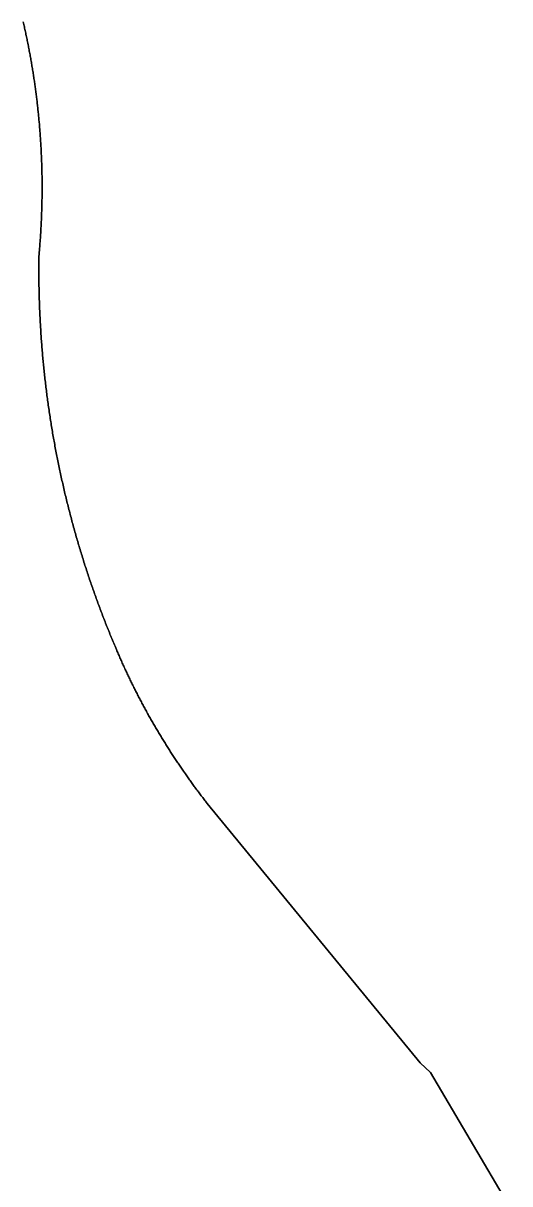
# Model space of a CAD drawing. Header units: inches. Extents: x 130170 to 284068, y 377793 to 804530.
# Drawn here: x 178316.2 to 178458.6, y 640327 to 640666.8 of the extents above; entities that cross this region are included whole.
import ezdxf

# ---------------------------------------------------------------- set-up
doc = ezdxf.new("R2010")
doc.units = ezdxf.units.IN
doc.header["$MEASUREMENT"] = 0
doc.layers.add('muni_il', color=7, linetype='Continuous')

msp = doc.modelspace()

# ---------------------------------------------------------------- linework, layer by layer
at = {"layer": 'muni_il'}
for points in [[(178316.16, 640667.13), (178316.24, 640666.77), (178316.33, 640666.41), (178316.41, 640666.04), (178316.49, 640665.68), (178316.57, 640665.32), (178316.65, 640664.96), (178316.73, 640664.59), (178316.81, 640664.23), (178316.89, 640663.87), (178316.96, 640663.5), (178317.04, 640663.14), (178317.12, 640662.78), (178317.19, 640662.41), (178317.27, 640662.05), (178317.34, 640661.69), (178317.42, 640661.32), (178317.49, 640660.96), (178317.59, 640660.44), (178317.66, 640660.08), (178317.74, 640659.71), (178317.81, 640659.35), (178317.88, 640658.99), (178317.95, 640658.62), (178318.01, 640658.26), (178318.08, 640657.89), (178318.15, 640657.53), (178318.22, 640657.16), (178318.28, 640656.79), (178318.35, 640656.43), (178318.41, 640656.06), (178318.48, 640655.7), (178318.54, 640655.33), (178318.6, 640654.97), (178318.66, 640654.6), (178318.73, 640654.23), (178318.79, 640653.87), (178318.85, 640653.5), (178318.91, 640653.14), (178318.97, 640652.77), (178319.03, 640652.4), (178319.08, 640652.04), (178319.14, 640651.67), (178319.2, 640651.3), (178319.25, 640650.94), (178319.31, 640650.57), (178319.36, 640650.2), (178319.42, 640649.83), (178319.47, 640649.47), (178319.52, 640649.1), (178319.58, 640648.73), (178319.63, 640648.36), (178319.68, 640648), (178319.73, 640647.63), (178319.78, 640647.26), (178319.83, 640646.89), (178319.87, 640646.52), (178319.92, 640646.16), (178319.97, 640645.79), (178320.02, 640645.42), (178320.06, 640645.05), (178320.11, 640644.68), (178320.15, 640644.31), (178320.2, 640643.95), (178320.24, 640643.58), (178320.28, 640643.21), (178320.32, 640642.84), (178320.36, 640642.47), (178320.41, 640642.1), (178320.45, 640641.73), (178320.48, 640641.36), (178320.52, 640640.99), (178320.56, 640640.63), (178320.6, 640640.26), (178320.64, 640639.89), (178320.67, 640639.52), (178320.71, 640639.15), (178320.74, 640638.78), (178320.78, 640638.41), (178320.81, 640638.04), (178320.84, 640637.67), (178320.88, 640637.3), (178320.91, 640636.93), (178320.94, 640636.56), (178320.97, 640636.19), (178321, 640635.82), (178321.03, 640635.45), (178321.06, 640635.08), (178321.09, 640634.71), (178321.11, 640634.34), (178321.14, 640633.97), (178321.17, 640633.6), (178321.19, 640633.23), (178321.22, 640632.86), (178321.24, 640632.49), (178321.26, 640632.12), (178321.29, 640631.75), (178321.31, 640631.38), (178321.33, 640631.01), (178321.35, 640630.63), (178321.37, 640630.26), (178321.39, 640629.89), (178321.41, 640629.52), (178321.43, 640629.15), (178321.45, 640628.78), (178321.46, 640628.41), (178321.48, 640628.04), (178321.5, 640627.67), (178321.51, 640627.3), (178321.53, 640626.93), (178321.54, 640626.56), (178321.55, 640626.18), (178321.57, 640625.81), (178321.58, 640625.44), (178321.59, 640625.07), (178321.6, 640624.7), (178321.61, 640624.33), (178321.62, 640623.96), (178321.63, 640623.59), (178321.64, 640623.22), (178321.64, 640622.84), (178321.65, 640622.47), (178321.66, 640622.1), (178321.66, 640621.73), (178321.67, 640621.36), (178321.67, 640620.99), (178321.68, 640620.62), (178321.68, 640620.25), (178321.68, 640619.88), (178321.68, 640619.5), (178321.68, 640619.13), (178321.68, 640618.76), (178321.68, 640618.39), (178321.68, 640618.02), (178321.68, 640617.65), (178321.68, 640617.28), (178321.68, 640616.91), (178321.67, 640616.53), (178321.67, 640616.16), (178321.67, 640615.79), (178321.66, 640615.42), (178321.65, 640615.05), (178321.65, 640614.68), (178321.64, 640614.31), (178321.63, 640613.94), (178321.62, 640613.56), (178321.61, 640613.19), (178321.61, 640612.82), (178321.59, 640612.45), (178321.58, 640612.08), (178321.57, 640611.71), (178321.56, 640611.34), (178321.55, 640610.97), (178321.53, 640610.6), (178321.52, 640610.23), (178321.5, 640609.85), (178321.49, 640609.48), (178321.47, 640609.11), (178321.46, 640608.74), (178321.44, 640608.37), (178321.42, 640608), (178321.4, 640607.63), (178321.38, 640607.26), (178321.36, 640606.89), (178321.34, 640606.52), (178321.32, 640606.15), (178321.29, 640605.72), (178321.27, 640605.35), (178321.25, 640604.98), (178321.23, 640604.61), (178321.2, 640604.24), (178321.18, 640603.87), (178321.15, 640603.5), (178321.12, 640603.13), (178321.1, 640602.76), (178321.07, 640602.39), (178321.04, 640602.02), (178321.01, 640601.65), (178320.98, 640601.28), (178320.95, 640600.91), (178320.92, 640600.54), (178320.89, 640600.17), (178320.86, 640599.8), (178320.82, 640599.43), (178320.79, 640599.06), (178320.78, 640598.57), (178320.78, 640598.09), (178320.77, 640597.6), (178320.76, 640597.11), (178320.76, 640596.63), (178320.76, 640596.14), (178320.75, 640595.66), (178320.75, 640595.17), (178320.75, 640594.68), (178320.75, 640594.2), (178320.75, 640593.71), (178320.75, 640593.22), (178320.75, 640592.74), (178320.76, 640592.25), (178320.76, 640591.77), (178320.76, 640591.28), (178320.77, 640590.79), (178320.78, 640590.31), (178320.78, 640589.82), (178320.79, 640589.33), (178320.8, 640588.85), (178320.81, 640588.36), (178320.82, 640587.88), (178320.83, 640587.39), (178320.85, 640586.9), (178320.86, 640586.42), (178320.87, 640585.93), (178320.89, 640585.44), (178320.9, 640584.96), (178320.92, 640584.47), (178320.94, 640583.99), (178320.95, 640583.5), (178320.97, 640583.01), (178320.99, 640582.53), (178321.01, 640582.04), (178321.04, 640581.56), (178321.06, 640581.07), (178321.08, 640580.59), (178321.11, 640580.1), (178321.13, 640579.61), (178321.16, 640579.13), (178321.18, 640578.64), (178321.21, 640578.16), (178321.24, 640577.67), (178321.27, 640577.19), (178321.3, 640576.7), (178321.33, 640576.22), (178321.36, 640575.73), (178321.39, 640575.24), (178321.42, 640574.76), (178321.46, 640574.27), (178321.49, 640573.79), (178321.53, 640573.3), (178321.57, 640572.82), (178321.6, 640572.33), (178321.64, 640571.85), (178321.68, 640571.36), (178321.72, 640570.88), (178321.76, 640570.4), (178321.8, 640569.91), (178321.84, 640569.43), (178321.89, 640568.94), (178321.93, 640568.46), (178321.98, 640567.97), (178322.02, 640567.49), (178322.07, 640567.01), (178322.12, 640566.52), (178322.17, 640566.04), (178322.21, 640565.55), (178322.26, 640565.07), (178322.31, 640564.59), (178322.37, 640564.1), (178322.42, 640563.62), (178322.47, 640563.14), (178322.53, 640562.65), (178322.58, 640562.17), (178322.64, 640561.69), (178322.69, 640561.2), (178322.75, 640560.72), (178322.81, 640560.24), (178322.87, 640559.75), (178322.93, 640559.27), (178322.99, 640558.79), (178323.05, 640558.31), (178323.11, 640557.82), (178323.18, 640557.34), (178323.24, 640556.86), (178323.3, 640556.38), (178323.37, 640555.9), (178323.44, 640555.41), (178323.5, 640554.93), (178323.57, 640554.45), (178323.64, 640553.97), (178323.71, 640553.49), (178323.78, 640553.01), (178323.85, 640552.53), (178323.93, 640552.05), (178324, 640551.56), (178324.07, 640551.08), (178324.15, 640550.6), (178324.22, 640550.12), (178324.3, 640549.64), (178324.38, 640549.16), (178324.46, 640548.68), (178324.54, 640548.2), (178324.62, 640547.72), (178324.7, 640547.24), (178324.78, 640546.76), (178324.86, 640546.28), (178324.94, 640545.81), (178325.03, 640545.33), (178325.11, 640544.85), (178325.2, 640544.37), (178325.28, 640543.89), (178325.37, 640543.41), (178325.46, 640542.93), (178325.55, 640542.46), (178325.64, 640541.98), (178325.73, 640541.5), (178325.82, 640541.02), (178325.91, 640540.54), (178326, 640540.07), (178326.1, 640539.59), (178326.19, 640539.11), (178326.29, 640538.64), (178326.39, 640538.16), (178326.48, 640537.68), (178326.58, 640537.21), (178326.68, 640536.73), (178326.78, 640536.25), (178326.88, 640535.78), (178326.98, 640535.3), (178327.08, 640534.83), (178327.19, 640534.35), (178327.29, 640533.88), (178327.39, 640533.4), (178327.5, 640532.93), (178327.61, 640532.45), (178327.71, 640531.98), (178327.82, 640531.5), (178327.93, 640531.03), (178328.04, 640530.56), (178328.15, 640530.08), (178328.26, 640529.61), (178328.37, 640529.14), (178328.48, 640528.66), (178328.6, 640528.19), (178328.71, 640527.72), (178328.83, 640527.24), (178328.94, 640526.77), (178329.06, 640526.3), (178329.18, 640525.83), (178329.3, 640525.36), (178329.41, 640524.89), (178329.53, 640524.41), (178329.66, 640523.94), (178329.78, 640523.47), (178329.9, 640523), (178330.02, 640522.53), (178330.15, 640522.06), (178330.27, 640521.59), (178330.4, 640521.12), (178330.52, 640520.65), (178330.65, 640520.18), (178330.78, 640519.71), (178330.91, 640519.24), (178331.04, 640518.78), (178331.17, 640518.31), (178331.3, 640517.84), (178331.43, 640517.37), (178331.57, 640516.9), (178331.7, 640516.43), (178331.83, 640515.97), (178331.97, 640515.5), (178332.11, 640515.03), (178332.24, 640514.57), (178332.38, 640514.1), (178332.52, 640513.63), (178332.66, 640513.17), (178332.8, 640512.7), (178332.94, 640512.24), (178333.08, 640511.77), (178333.22, 640511.31), (178333.37, 640510.84), (178333.51, 640510.38), (178333.66, 640509.91), (178333.8, 640509.45), (178333.95, 640508.99), (178334.1, 640508.52), (178334.24, 640508.06), (178334.39, 640507.6), (178334.54, 640507.13), (178334.69, 640506.67), (178334.85, 640506.21), (178335, 640505.75), (178335.15, 640505.29), (178335.3, 640504.82), (178335.46, 640504.36), (178335.61, 640503.9), (178335.77, 640503.44), (178335.93, 640502.98), (178336.09, 640502.52), (178336.24, 640502.06), (178336.4, 640501.6), (178336.56, 640501.14), (178336.72, 640500.68), (178336.89, 640500.23), (178337.05, 640499.77), (178337.21, 640499.31), (178337.38, 640498.85), (178337.54, 640498.39), (178337.71, 640497.94), (178337.87, 640497.48), (178338.04, 640497.02), (178338.21, 640496.57), (178338.38, 640496.11), (178338.55, 640495.65), (178338.72, 640495.2), (178338.89, 640494.74), (178339.06, 640494.29), (178339.23, 640493.83), (178339.41, 640493.38), (178339.58, 640492.93), (178339.76, 640492.47), (178339.93, 640492.02), (178340.11, 640491.57), (178340.29, 640491.11), (178340.46, 640490.66), (178340.64, 640490.21), (178340.82, 640489.76), (178341, 640489.31), (178341.19, 640488.85), (178341.37, 640488.4), (178341.55, 640487.95), (178341.73, 640487.5), (178341.92, 640487.05), (178342.1, 640486.6), (178342.29, 640486.15), (178342.48, 640485.7), (178342.66, 640485.26), (178342.85, 640484.81), (178343.04, 640484.36), (178343.23, 640483.91), (178343.42, 640483.46), (178343.61, 640483.02), (178343.81, 640482.57), (178344, 640482.12), (178344.2, 640481.66), (178344.34, 640481.35), (178344.47, 640481.03), (178344.61, 640480.72), (178344.75, 640480.4), (178344.89, 640480.09), (178345.03, 640479.78), (178345.17, 640479.46), (178345.31, 640479.15), (178345.45, 640478.84), (178345.6, 640478.53), (178345.74, 640478.21), (178345.88, 640477.9), (178346.03, 640477.59), (178346.17, 640477.28), (178346.32, 640476.97), (178346.46, 640476.66), (178346.61, 640476.35), (178346.75, 640476.04), (178346.9, 640475.73), (178347.05, 640475.42), (178347.2, 640475.11), (178347.34, 640474.8), (178347.49, 640474.49), (178347.64, 640474.18), (178347.79, 640473.87), (178347.94, 640473.56), (178348.09, 640473.26), (178348.25, 640472.95), (178348.4, 640472.64), (178348.55, 640472.33), (178348.7, 640472.03), (178348.86, 640471.72), (178349.01, 640471.41), (178349.17, 640471.11), (178349.32, 640470.8), (178349.48, 640470.5), (178349.64, 640470.19), (178349.79, 640469.89), (178349.95, 640469.58), (178350.11, 640469.28), (178350.27, 640468.97), (178350.43, 640468.67), (178350.59, 640468.36), (178350.75, 640468.06), (178350.91, 640467.76), (178351.07, 640467.45), (178351.23, 640467.15), (178351.39, 640466.85), (178351.55, 640466.55), (178351.72, 640466.25), (178351.88, 640465.94), (178352.05, 640465.64), (178352.21, 640465.34), (178352.38, 640465.04), (178352.54, 640464.74), (178352.71, 640464.44), (178352.87, 640464.14), (178353.04, 640463.84), (178353.21, 640463.54), (178353.38, 640463.24), (178353.55, 640462.95), (178353.72, 640462.65), (178353.89, 640462.35), (178354.06, 640462.05), (178354.23, 640461.75), (178354.4, 640461.46), (178354.57, 640461.16), (178354.74, 640460.86), (178354.92, 640460.57), (178355.09, 640460.27), (178355.27, 640459.98), (178355.44, 640459.68), (178355.62, 640459.39), (178355.79, 640459.09), (178355.97, 640458.8), (178356.14, 640458.5), (178356.32, 640458.21), (178356.5, 640457.92), (178356.68, 640457.62), (178356.86, 640457.33), (178357.03, 640457.04), (178357.21, 640456.74), (178357.39, 640456.45), (178357.57, 640456.16), (178357.76, 640455.87), (178357.94, 640455.58), (178358.12, 640455.29), (178358.3, 640455), (178358.49, 640454.71), (178358.67, 640454.42), (178358.85, 640454.13), (178359.04, 640453.84), (178359.22, 640453.55), (178359.41, 640453.26), (178359.6, 640452.97), (178359.78, 640452.69), (178359.97, 640452.4), (178360.16, 640452.11), (178360.34, 640451.82), (178360.53, 640451.54), (178360.72, 640451.25), (178360.91, 640450.96), (178361.1, 640450.68), (178361.29, 640450.39), (178361.48, 640450.11), (178361.68, 640449.82), (178361.87, 640449.54), (178362.06, 640449.26), (178362.25, 640448.97), (178362.45, 640448.69), (178362.64, 640448.41), (178362.84, 640448.12), (178363.03, 640447.84), (178363.23, 640447.56), (178363.42, 640447.28), (178363.62, 640447), (178363.82, 640446.72), (178364.01, 640446.44), (178364.21, 640446.16), (178364.41, 640445.88), (178364.61, 640445.6), (178364.81, 640445.32), (178365.01, 640445.04), (178365.21, 640444.76), (178365.41, 640444.48), (178365.61, 640444.2), (178365.81, 640443.93), (178366.01, 640443.65), (178366.22, 640443.37), (178366.42, 640443.1), (178366.62, 640442.82), (178366.83, 640442.54), (178367.03, 640442.27), (178367.24, 640441.99), (178367.44, 640441.72), (178367.65, 640441.44), (178367.86, 640441.17), (178368.06, 640440.9), (178368.27, 640440.62), (178368.48, 640440.35), (178368.69, 640440.08), (178368.9, 640439.81), (178369.11, 640439.53), (178369.31, 640439.26), (178369.53, 640438.99), (178369.74, 640438.72), (178370.01, 640438.37), (178432.39, 640362.47), (178435.33, 640359.63), (178458.58, 640320.13)], [(178458.58, 640320.13), (178435.33, 640359.63), (178432.39, 640362.47), (178370.01, 640438.37), (178369.74, 640438.72), (178369.53, 640438.99), (178369.31, 640439.26), (178369.11, 640439.53), (178368.9, 640439.81), (178368.69, 640440.08), (178368.48, 640440.35), (178368.27, 640440.62), (178368.06, 640440.9), (178367.86, 640441.17), (178367.65, 640441.44), (178367.44, 640441.72), (178367.24, 640441.99), (178367.03, 640442.27), (178366.83, 640442.54), (178366.62, 640442.82), (178366.42, 640443.1), (178366.22, 640443.37), (178366.01, 640443.65), (178365.81, 640443.93), (178365.61, 640444.2), (178365.41, 640444.48), (178365.21, 640444.76), (178365.01, 640445.04), (178364.81, 640445.32), (178364.61, 640445.6), (178364.41, 640445.88), (178364.21, 640446.16), (178364.01, 640446.44), (178363.82, 640446.72), (178363.62, 640447), (178363.42, 640447.28), (178363.23, 640447.56), (178363.03, 640447.84), (178362.84, 640448.12), (178362.64, 640448.41), (178362.45, 640448.69), (178362.25, 640448.97), (178362.06, 640449.26), (178361.87, 640449.54), (178361.68, 640449.82), (178361.48, 640450.11), (178361.29, 640450.39), (178361.1, 640450.68), (178360.91, 640450.96), (178360.72, 640451.25), (178360.53, 640451.54), (178360.34, 640451.82), (178360.16, 640452.11), (178359.97, 640452.4), (178359.78, 640452.69), (178359.6, 640452.97), (178359.41, 640453.26), (178359.22, 640453.55), (178359.04, 640453.84), (178358.85, 640454.13), (178358.67, 640454.42), (178358.49, 640454.71), (178358.3, 640455), (178358.12, 640455.29), (178357.94, 640455.58), (178357.76, 640455.87), (178357.57, 640456.16), (178357.39, 640456.45), (178357.21, 640456.74), (178357.03, 640457.04), (178356.86, 640457.33), (178356.68, 640457.62), (178356.5, 640457.92), (178356.32, 640458.21), (178356.14, 640458.5), (178355.97, 640458.8), (178355.79, 640459.09), (178355.62, 640459.39), (178355.44, 640459.68), (178355.27, 640459.98), (178355.09, 640460.27), (178354.92, 640460.57), (178354.74, 640460.86), (178354.57, 640461.16), (178354.4, 640461.46), (178354.23, 640461.75), (178354.06, 640462.05), (178353.89, 640462.35), (178353.72, 640462.65), (178353.55, 640462.95), (178353.38, 640463.24), (178353.21, 640463.54), (178353.04, 640463.84), (178352.87, 640464.14), (178352.71, 640464.44), (178352.54, 640464.74), (178352.38, 640465.04), (178352.21, 640465.34), (178352.05, 640465.64), (178351.88, 640465.94), (178351.72, 640466.25), (178351.55, 640466.55), (178351.39, 640466.85), (178351.23, 640467.15), (178351.07, 640467.45), (178350.91, 640467.76), (178350.75, 640468.06), (178350.59, 640468.36), (178350.43, 640468.67), (178350.27, 640468.97), (178350.11, 640469.28), (178349.95, 640469.58), (178349.79, 640469.89), (178349.64, 640470.19), (178349.48, 640470.5), (178349.32, 640470.8), (178349.17, 640471.11), (178349.01, 640471.41), (178348.86, 640471.72), (178348.7, 640472.03), (178348.55, 640472.33), (178348.4, 640472.64), (178348.25, 640472.95), (178348.09, 640473.26), (178347.94, 640473.56), (178347.79, 640473.87), (178347.64, 640474.18), (178347.49, 640474.49), (178347.34, 640474.8), (178347.2, 640475.11), (178347.05, 640475.42), (178346.9, 640475.73), (178346.75, 640476.04), (178346.61, 640476.35), (178346.46, 640476.66), (178346.32, 640476.97), (178346.17, 640477.28), (178346.03, 640477.59), (178345.88, 640477.9), (178345.74, 640478.21), (178345.6, 640478.53), (178345.45, 640478.84), (178345.31, 640479.15), (178345.17, 640479.46), (178345.03, 640479.78), (178344.89, 640480.09), (178344.75, 640480.4), (178344.61, 640480.72), (178344.47, 640481.03), (178344.34, 640481.35), (178344.2, 640481.66), (178344, 640482.12), (178343.81, 640482.57), (178343.61, 640483.02), (178343.42, 640483.46), (178343.23, 640483.91), (178343.04, 640484.36), (178342.85, 640484.81), (178342.66, 640485.26), (178342.48, 640485.7), (178342.29, 640486.15), (178342.1, 640486.6), (178341.92, 640487.05), (178341.73, 640487.5), (178341.55, 640487.95), (178341.37, 640488.4), (178341.19, 640488.85), (178341, 640489.31), (178340.82, 640489.76), (178340.64, 640490.21), (178340.46, 640490.66), (178340.29, 640491.11), (178340.11, 640491.57), (178339.93, 640492.02), (178339.76, 640492.47), (178339.58, 640492.93), (178339.41, 640493.38), (178339.23, 640493.83), (178339.06, 640494.29), (178338.89, 640494.74), (178338.72, 640495.2), (178338.55, 640495.65), (178338.38, 640496.11), (178338.21, 640496.57), (178338.04, 640497.02), (178337.87, 640497.48), (178337.71, 640497.94), (178337.54, 640498.39), (178337.38, 640498.85), (178337.21, 640499.31), (178337.05, 640499.77), (178336.89, 640500.23), (178336.72, 640500.68), (178336.56, 640501.14), (178336.4, 640501.6), (178336.24, 640502.06), (178336.09, 640502.52), (178335.93, 640502.98), (178335.77, 640503.44), (178335.61, 640503.9), (178335.46, 640504.36), (178335.3, 640504.82), (178335.15, 640505.29), (178335, 640505.75), (178334.85, 640506.21), (178334.69, 640506.67), (178334.54, 640507.13), (178334.39, 640507.6), (178334.24, 640508.06), (178334.1, 640508.52), (178333.95, 640508.99), (178333.8, 640509.45), (178333.66, 640509.91), (178333.51, 640510.38), (178333.37, 640510.84), (178333.22, 640511.31), (178333.08, 640511.77), (178332.94, 640512.24), (178332.8, 640512.7), (178332.66, 640513.17), (178332.52, 640513.63), (178332.38, 640514.1), (178332.24, 640514.57), (178332.11, 640515.03), (178331.97, 640515.5), (178331.83, 640515.97), (178331.7, 640516.43), (178331.57, 640516.9), (178331.43, 640517.37), (178331.3, 640517.84), (178331.17, 640518.31), (178331.04, 640518.78), (178330.91, 640519.24), (178330.78, 640519.71), (178330.65, 640520.18), (178330.52, 640520.65), (178330.4, 640521.12), (178330.27, 640521.59), (178330.15, 640522.06), (178330.02, 640522.53), (178329.9, 640523), (178329.78, 640523.47), (178329.66, 640523.94), (178329.53, 640524.41), (178329.41, 640524.89), (178329.3, 640525.36), (178329.18, 640525.83), (178329.06, 640526.3), (178328.94, 640526.77), (178328.83, 640527.24), (178328.71, 640527.72), (178328.6, 640528.19), (178328.48, 640528.66), (178328.37, 640529.14), (178328.26, 640529.61), (178328.15, 640530.08), (178328.04, 640530.56), (178327.93, 640531.03), (178327.82, 640531.5), (178327.71, 640531.98), (178327.61, 640532.45), (178327.5, 640532.93), (178327.39, 640533.4), (178327.29, 640533.88), (178327.19, 640534.35), (178327.08, 640534.83), (178326.98, 640535.3), (178326.88, 640535.78), (178326.78, 640536.25), (178326.68, 640536.73), (178326.58, 640537.21), (178326.48, 640537.68), (178326.39, 640538.16), (178326.29, 640538.64), (178326.19, 640539.11), (178326.1, 640539.59), (178326, 640540.07), (178325.91, 640540.54), (178325.82, 640541.02), (178325.73, 640541.5), (178325.64, 640541.98), (178325.55, 640542.46), (178325.46, 640542.93), (178325.37, 640543.41), (178325.28, 640543.89), (178325.2, 640544.37), (178325.11, 640544.85), (178325.03, 640545.33), (178324.94, 640545.81), (178324.86, 640546.28), (178324.78, 640546.76), (178324.7, 640547.24), (178324.62, 640547.72), (178324.54, 640548.2), (178324.46, 640548.68), (178324.38, 640549.16), (178324.3, 640549.64), (178324.22, 640550.12), (178324.15, 640550.6), (178324.07, 640551.08), (178324, 640551.56), (178323.93, 640552.05), (178323.85, 640552.53), (178323.78, 640553.01), (178323.71, 640553.49), (178323.64, 640553.97), (178323.57, 640554.45), (178323.5, 640554.93), (178323.44, 640555.41), (178323.37, 640555.9), (178323.3, 640556.38), (178323.24, 640556.86), (178323.18, 640557.34), (178323.11, 640557.82), (178323.05, 640558.31), (178322.99, 640558.79), (178322.93, 640559.27), (178322.87, 640559.75), (178322.81, 640560.24), (178322.75, 640560.72), (178322.69, 640561.2), (178322.64, 640561.69), (178322.58, 640562.17), (178322.53, 640562.65), (178322.47, 640563.14), (178322.42, 640563.62), (178322.37, 640564.1), (178322.31, 640564.59), (178322.26, 640565.07), (178322.21, 640565.55), (178322.17, 640566.04), (178322.12, 640566.52), (178322.07, 640567.01), (178322.02, 640567.49), (178321.98, 640567.97), (178321.93, 640568.46), (178321.89, 640568.94), (178321.84, 640569.43), (178321.8, 640569.91), (178321.76, 640570.4), (178321.72, 640570.88), (178321.68, 640571.36), (178321.64, 640571.85), (178321.6, 640572.33), (178321.57, 640572.82), (178321.53, 640573.3), (178321.49, 640573.79), (178321.46, 640574.27), (178321.42, 640574.76), (178321.39, 640575.24), (178321.36, 640575.73), (178321.33, 640576.22), (178321.3, 640576.7), (178321.27, 640577.19), (178321.24, 640577.67), (178321.21, 640578.16), (178321.18, 640578.64), (178321.16, 640579.13), (178321.13, 640579.61), (178321.11, 640580.1), (178321.08, 640580.59), (178321.06, 640581.07), (178321.04, 640581.56), (178321.01, 640582.04), (178320.99, 640582.53), (178320.97, 640583.01), (178320.95, 640583.5), (178320.94, 640583.99), (178320.92, 640584.47), (178320.9, 640584.96), (178320.89, 640585.44), (178320.87, 640585.93), (178320.86, 640586.42), (178320.85, 640586.9), (178320.83, 640587.39), (178320.82, 640587.88), (178320.81, 640588.36), (178320.8, 640588.85), (178320.79, 640589.33), (178320.78, 640589.82), (178320.78, 640590.31), (178320.77, 640590.79), (178320.76, 640591.28), (178320.76, 640591.77), (178320.76, 640592.25), (178320.75, 640592.74), (178320.75, 640593.22), (178320.75, 640593.71), (178320.75, 640594.2), (178320.75, 640594.68), (178320.75, 640595.17), (178320.75, 640595.66), (178320.76, 640596.14), (178320.76, 640596.63), (178320.76, 640597.11), (178320.77, 640597.6), (178320.78, 640598.09), (178320.78, 640598.57), (178320.79, 640599.06), (178320.82, 640599.43), (178320.86, 640599.8), (178320.89, 640600.17), (178320.92, 640600.54), (178320.95, 640600.91), (178320.98, 640601.28), (178321.01, 640601.65), (178321.04, 640602.02), (178321.07, 640602.39), (178321.1, 640602.76), (178321.12, 640603.13), (178321.15, 640603.5), (178321.18, 640603.87), (178321.2, 640604.24), (178321.23, 640604.61), (178321.25, 640604.98), (178321.27, 640605.35), (178321.29, 640605.72), (178321.32, 640606.15), (178321.34, 640606.52), (178321.36, 640606.89), (178321.38, 640607.26), (178321.4, 640607.63), (178321.42, 640608), (178321.44, 640608.37), (178321.46, 640608.74), (178321.47, 640609.11), (178321.49, 640609.48), (178321.5, 640609.85), (178321.52, 640610.23), (178321.53, 640610.6), (178321.55, 640610.97), (178321.56, 640611.34), (178321.57, 640611.71), (178321.58, 640612.08), (178321.59, 640612.45), (178321.61, 640612.82), (178321.61, 640613.19), (178321.62, 640613.56), (178321.63, 640613.94), (178321.64, 640614.31), (178321.65, 640614.68), (178321.65, 640615.05), (178321.66, 640615.42), (178321.67, 640615.79), (178321.67, 640616.16), (178321.67, 640616.53), (178321.68, 640616.91), (178321.68, 640617.28), (178321.68, 640617.65), (178321.68, 640618.02), (178321.68, 640618.39), (178321.68, 640618.76), (178321.68, 640619.13), (178321.68, 640619.5), (178321.68, 640619.88), (178321.68, 640620.25), (178321.68, 640620.62), (178321.67, 640620.99), (178321.67, 640621.36), (178321.66, 640621.73), (178321.66, 640622.1), (178321.65, 640622.47), (178321.64, 640622.84), (178321.64, 640623.22), (178321.63, 640623.59), (178321.62, 640623.96), (178321.61, 640624.33), (178321.6, 640624.7), (178321.59, 640625.07), (178321.58, 640625.44), (178321.57, 640625.81), (178321.55, 640626.18), (178321.54, 640626.56), (178321.53, 640626.93), (178321.51, 640627.3), (178321.5, 640627.67), (178321.48, 640628.04), (178321.46, 640628.41), (178321.45, 640628.78), (178321.43, 640629.15), (178321.41, 640629.52), (178321.39, 640629.89), (178321.37, 640630.26), (178321.35, 640630.63), (178321.33, 640631.01), (178321.31, 640631.38), (178321.29, 640631.75), (178321.26, 640632.12), (178321.24, 640632.49), (178321.22, 640632.86), (178321.19, 640633.23), (178321.17, 640633.6), (178321.14, 640633.97), (178321.11, 640634.34), (178321.09, 640634.71), (178321.06, 640635.08), (178321.03, 640635.45), (178321, 640635.82), (178320.97, 640636.19), (178320.94, 640636.56), (178320.91, 640636.93), (178320.88, 640637.3), (178320.84, 640637.67), (178320.81, 640638.04), (178320.78, 640638.41), (178320.74, 640638.78), (178320.71, 640639.15), (178320.67, 640639.52), (178320.64, 640639.89), (178320.6, 640640.26), (178320.56, 640640.63), (178320.52, 640640.99), (178320.48, 640641.36), (178320.45, 640641.73), (178320.41, 640642.1), (178320.36, 640642.47), (178320.32, 640642.84), (178320.28, 640643.21), (178320.24, 640643.58), (178320.2, 640643.95), (178320.15, 640644.31), (178320.11, 640644.68), (178320.06, 640645.05), (178320.02, 640645.42), (178319.97, 640645.79), (178319.92, 640646.16), (178319.87, 640646.52), (178319.83, 640646.89), (178319.78, 640647.26), (178319.73, 640647.63), (178319.68, 640648), (178319.63, 640648.36), (178319.58, 640648.73), (178319.52, 640649.1), (178319.47, 640649.47), (178319.42, 640649.83), (178319.36, 640650.2), (178319.31, 640650.57), (178319.25, 640650.94), (178319.2, 640651.3), (178319.14, 640651.67), (178319.08, 640652.04), (178319.03, 640652.4), (178318.97, 640652.77), (178318.91, 640653.14), (178318.85, 640653.5), (178318.79, 640653.87), (178318.73, 640654.23), (178318.66, 640654.6), (178318.6, 640654.97), (178318.54, 640655.33), (178318.48, 640655.7), (178318.41, 640656.06), (178318.35, 640656.43), (178318.28, 640656.79), (178318.22, 640657.16), (178318.15, 640657.53), (178318.08, 640657.89), (178318.01, 640658.26), (178317.95, 640658.62), (178317.88, 640658.99), (178317.81, 640659.35), (178317.74, 640659.71), (178317.66, 640660.08), (178317.59, 640660.44), (178317.49, 640660.96), (178317.42, 640661.32), (178317.34, 640661.69), (178317.27, 640662.05), (178317.19, 640662.41), (178317.12, 640662.78), (178317.04, 640663.14), (178316.96, 640663.5), (178316.89, 640663.87), (178316.81, 640664.23), (178316.73, 640664.59), (178316.65, 640664.96), (178316.57, 640665.32), (178316.49, 640665.68), (178316.41, 640666.04), (178316.33, 640666.41), (178316.24, 640666.77), (178316.16, 640667.13)]]:
    msp.add_lwpolyline(points, dxfattribs=at)

doc.saveas('drawing.dxf')
